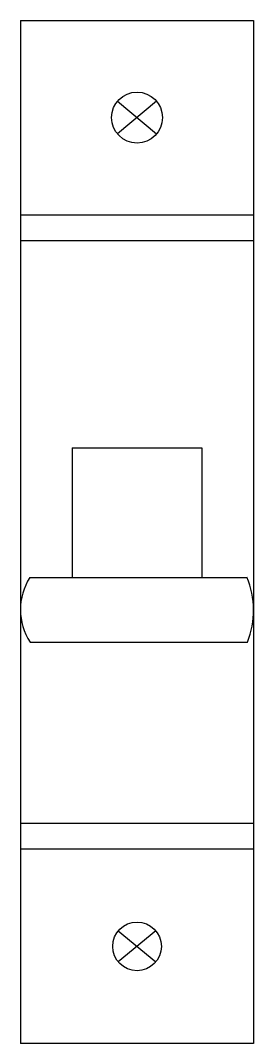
# Model space of a CAD drawing. Header units: millimetres. Extents: x 2949 to 2955.4, y 1696.2 to 1724.4.
import ezdxf

# ---------------------------------------------------------------- set-up
doc = ezdxf.new("R2010")
doc.units = ezdxf.units.MM

msp = doc.modelspace()

# ---------------------------------------------------------------- linework, layer by layer
for p, q in [((2948.995, 1724.394), (2948.995, 1696.177)), ((2948.995, 1724.394), (2955.424, 1724.394)), ((2955.424, 1724.394), (2955.424, 1696.177)), ((2951.67, 1722.165), (2952.749, 1721.265)), ((2952.749, 1722.165), (2951.67, 1721.265)), ((2948.995, 1719.036), (2955.424, 1719.036)), ((2948.995, 1718.322), (2955.424, 1718.322)), ((2950.424, 1712.607), (2953.995, 1712.607)), ((2950.424, 1712.607), (2950.424, 1709.035)), ((2953.995, 1712.607), (2953.995, 1709.035)), ((2949.252, 1709.035), (2955.243, 1709.035)), ((2949.259, 1707.249), (2955.259, 1707.249)), ((2955.424, 1702.249), (2948.995, 1702.249)), ((2955.424, 1701.535), (2948.995, 1701.535)), ((2951.693, 1699.286), (2952.726, 1698.426)), ((2952.726, 1699.286), (2951.693, 1698.426)), ((2955.424, 1696.177), (2948.995, 1696.177))]:
    msp.add_line(p, q)
for centre, radius in [((2952.21, 1721.715), 0.703), ((2952.21, 1698.856), 0.672)]:
    msp.add_circle(centre, radius)
for centre, radius, start, end in [((2950.645, 1708.147), 1.652, 147.4853, 213.1019), ((2953.052, 1708.123), 2.374, 338.4033, 22.6058)]:
    msp.add_arc(centre, radius, start, end)

doc.saveas('drawing.dxf')
